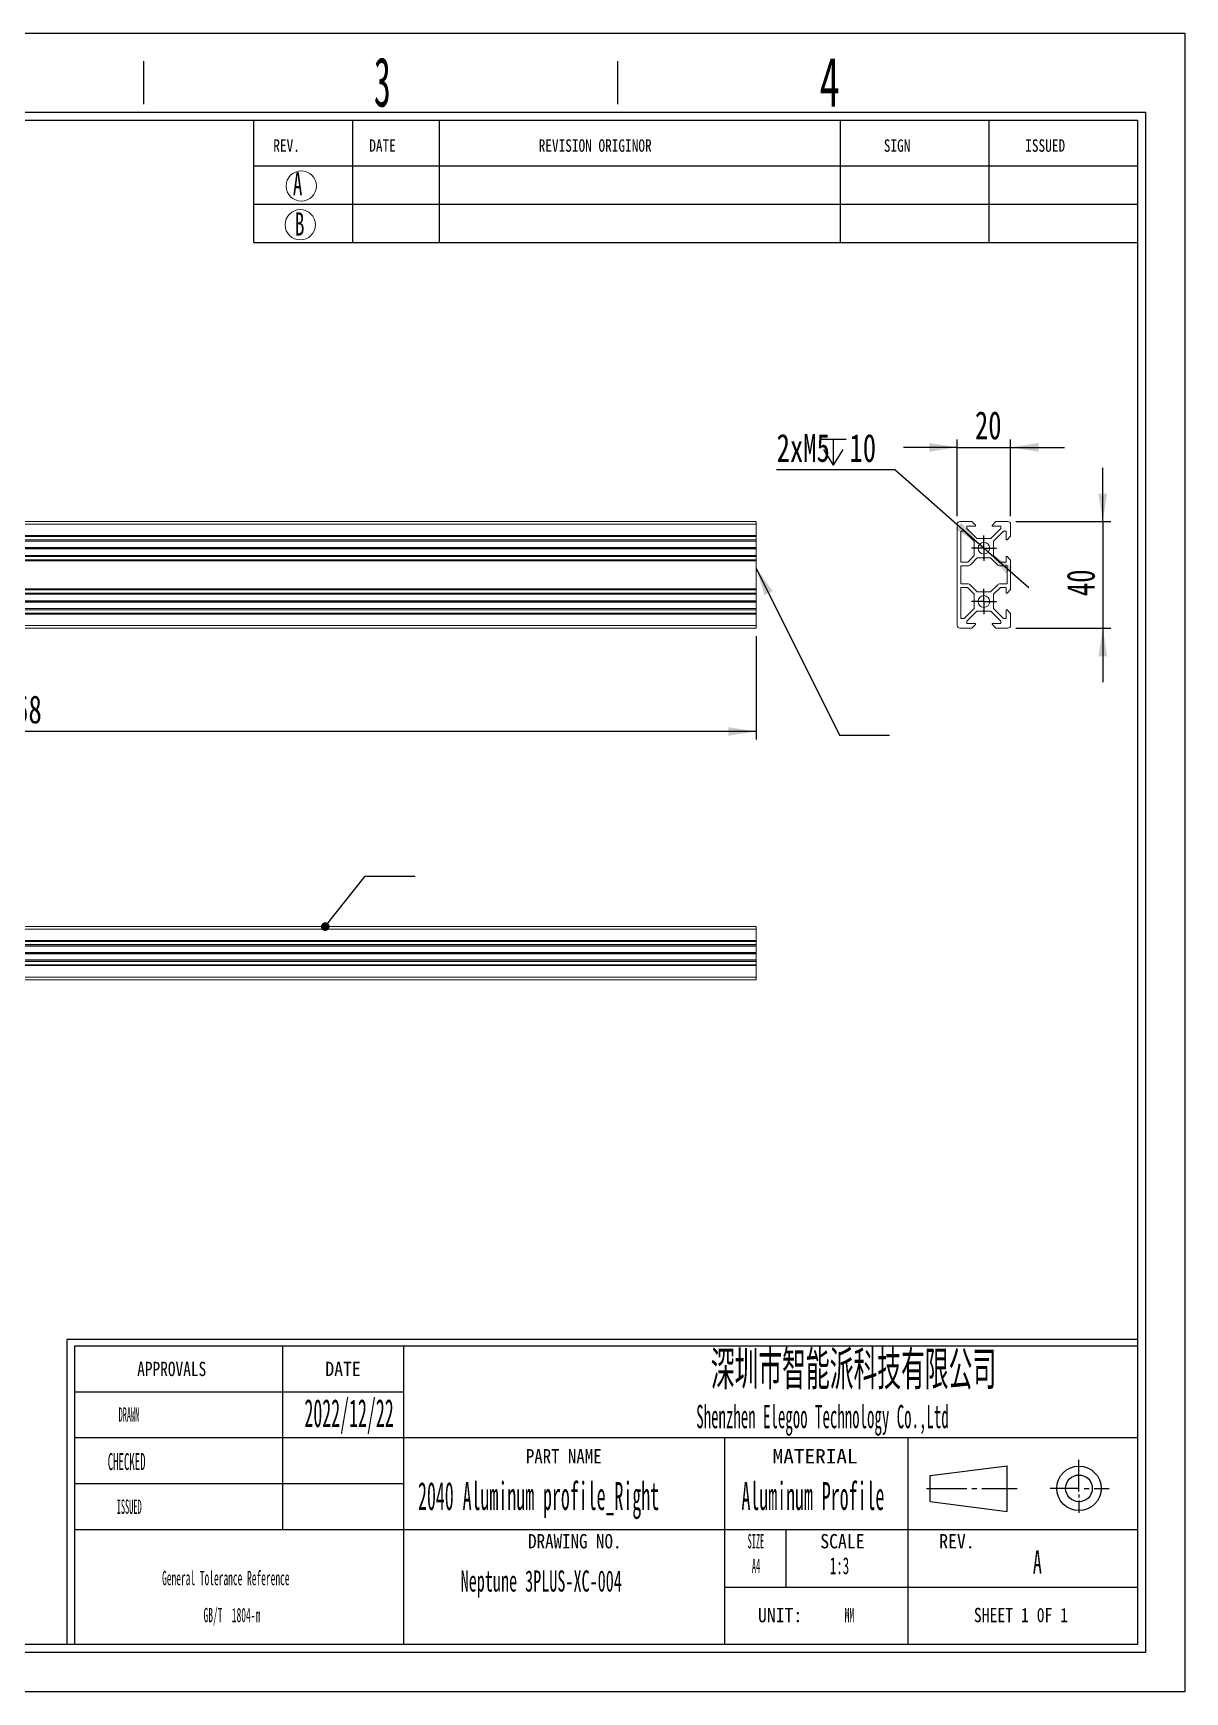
# Model space of a CAD drawing. Header units: millimetres. Extents: x 2 to 295, y 1 to 209.
# Drawn here: x 151.1 to 295.1, y 1.3 to 208.7 of the extents above; entities that cross this region are included whole.
import ezdxf

# ---------------------------------------------------------------- set-up
doc = ezdxf.new("R2010")
doc.units = ezdxf.units.MM
doc.layers.add('SLD-0', color=179, linetype='Continuous')
doc.styles.add('SLDTEXTSTYLE1', font='TXT', dxfattribs={"width": 0.469})
doc.styles.add('SLDTEXTSTYLE10', font='TXT', dxfattribs={"width": 0.7865})
doc.styles.add('SLDTEXTSTYLE11', font='TXT', dxfattribs={"width": 0.862222})
doc.styles.add('SLDTEXTSTYLE12', font='TXT', dxfattribs={"width": 1.089})
doc.styles.add('SLDTEXTSTYLE13', font='TXT', dxfattribs={"width": 0.56, "bigfont": 'bigfont'})
doc.styles.add('SLDTEXTSTYLE14', font='TXT', dxfattribs={"width": 0.805625})
doc.styles.add('SLDTEXTSTYLE15', font='TXT', dxfattribs={"width": 0.7})
doc.styles.add('SLDTEXTSTYLE2', font='TXT', dxfattribs={"width": 0.56})
doc.styles.add('SLDTEXTSTYLE4', font='TXT', dxfattribs={"width": 0.484})
doc.styles.add('SLDTEXTSTYLE5', font='TXT', dxfattribs={"width": 0.40535})
doc.styles.add('SLDTEXTSTYLE6', font='TXT', dxfattribs={"width": 0.6})
doc.styles.add('SLDTEXTSTYLE7', font='TXT', dxfattribs={"width": 0.5025})
doc.styles.add('SLDTEXTSTYLE8', font='TXT', dxfattribs={"width": 0.9075})
doc.styles.add('SLDTEXTSTYLE9', font='TXT', dxfattribs={"width": 0.870455})
doc.dimstyles.new('SLDDIMSTYLE0', dxfattribs={"dimtxt": 3.5, "dimasz": 3.5, "dimexe": 0, "dimexo": 0.0625, "dimgap": 0.875, "dimtad": 2, "dimlfac": 3, "dimrnd": 1e-09, "dimzin": 12, "dimdsep": 46, "dimtxsty": 'SLDTEXTSTYLE1', "dimsah": 1, "dimcen": 0.09, "dimadec": 0, "dimazin": 3, "dimtfac": 1, "dimtofl": 0, "dimtmove": 0, "dimatfit": 3, "dimfxl": 0, "dimfrac": 2, "dimtolj": 1, "dimtzin": 12, "dimarcsym": 0})
doc.dimstyles.new('SLDDIMSTYLE3', dxfattribs={"dimtxt": 0.18, "dimasz": 3.5, "dimexe": 0, "dimexo": 0.0625, "dimgap": 0, "dimtad": 0, "dimtih": 1, "dimtoh": 1, "dimdec": 0, "dimrnd": 1e-09, "dimzin": 0, "dimdsep": 46, "dimtxsty": 'Standard', "dimsah": 1, "dimcen": 0.09, "dimadec": 0, "dimazin": 0, "dimtfac": 3.5, "dimtdec": 0, "dimtofl": 0, "dimtmove": 0, "dimatfit": 3, "dimfxl": 0, "dimfrac": 2, "dimtolj": 1, "dimtzin": 0, "dimarcsym": 0})
doc.dimstyles.new('SLDDIMSTYLE4', dxfattribs={"dimtxt": 3.5, "dimasz": 3.5, "dimexe": 0, "dimexo": 0.0625, "dimgap": 0.875, "dimtad": 2, "dimlfac": 3, "dimrnd": 1e-09, "dimzin": 12, "dimdsep": 46, "dimtxsty": 'SLDTEXTSTYLE1', "dimsah": 1, "dimcen": 0.09, "dimadec": 0, "dimazin": 3, "dimtfac": 1, "dimtmove": 0, "dimatfit": 0, "dimfxl": 0, "dimfrac": 2, "dimtolj": 1, "dimtzin": 12, "dimarcsym": 0})
doc.dimstyles.new('SLDDIMSTYLE5', dxfattribs={"dimtxt": 3.5, "dimasz": 3.5, "dimexe": 0, "dimexo": 0.0625, "dimgap": 0.875, "dimtad": 0, "dimtih": 1, "dimtoh": 1, "dimlfac": 3, "dimrnd": 1e-09, "dimzin": 12, "dimdsep": 46, "dimtxsty": 'SLDTEXTSTYLE1', "dimsah": 1, "dimcen": 0, "dimadec": 0, "dimazin": 3, "dimtfac": 1, "dimtmove": 0, "dimatfit": 3, "dimfxl": 0, "dimfrac": 2, "dimtolj": 1, "dimtzin": 12, "dimarcsym": 0})
doc.dimstyles.new('SLDDIMSTYLE7', dxfattribs={"dimtxt": 0.18, "dimasz": 1.076923, "dimexe": 0, "dimexo": 0.0625, "dimgap": 0, "dimtad": 0, "dimtih": 1, "dimtoh": 1, "dimdec": 0, "dimrnd": 1e-09, "dimzin": 0, "dimdsep": 46, "dimtxsty": 'Standard', "dimblk1": 'DOT', "dimblk2": 'DOT', "dimsah": 1, "dimcen": 0.09, "dimadec": 0, "dimazin": 0, "dimtfac": 1.076923, "dimtdec": 0, "dimtofl": 0, "dimtmove": 0, "dimatfit": 3, "dimldrblk": 'DOT', "dimfxl": 0, "dimfrac": 2, "dimtolj": 1, "dimtzin": 0, "dimarcsym": 0})

# ---------------------------------------------------------------- blocks, each defined once
blk = doc.blocks.new('SW_NOTE_2')
at = {"layer": 'SLD-0', "color": 0, "char_height": 1.7927, "attachment_point": 2, "style": 'SLDTEXTSTYLE4'}
for s, insert in [('General Tolerance Reference', (12.75, 2.31)), ('GB/T  1804-m', (13.51, -2.32))]:
    blk.add_mtext(s, dxfattribs=dict(at, insert=insert))
blk = doc.blocks.new('_D')
at = {"layer": 'SLD-0'}
for p, q in [((55.51, 133.28), (55.51, 120.37)), ((241.51, 133.28), (241.51, 120.37)), ((241.51, 121.37), (55.51, 121.37))]:
    blk.add_line(p, q, dxfattribs=at)
for points in [[(55.51, 121.37), (59.01, 120.83), (59.01, 121.91)], [(241.51, 121.37), (238.01, 121.91), (238.01, 120.83)]]:
    blk.add_solid(points, dxfattribs=at)
at = {"layer": 'SLD-0', "insert": (147.18, 125.88), "char_height": 3.5, "attachment_point": 1, "style": 'SLDTEXTSTYLE15'}
blk.add_mtext('558', dxfattribs=at)
blk = doc.blocks.new('_D_3')
at = {"layer": 'SLD-0'}
for p, q in [((284.85, 147.61), (284.85, 154.34)), ((273.98, 147.61), (285.85, 147.61)), ((284.85, 147.61), (284.85, 134.28)), ((273.98, 134.28), (285.85, 134.28)), ((284.85, 134.28), (284.85, 127.55))]:
    blk.add_line(p, q, dxfattribs=at)
for points in [[(284.85, 147.61), (285.39, 151.11), (284.31, 151.11)], [(284.85, 134.28), (284.31, 130.78), (285.39, 130.78)]]:
    blk.add_solid(points, dxfattribs=at)
at = {"layer": 'SLD-0', "insert": (280.34, 138.29), "char_height": 3.5, "attachment_point": 1, "rotation": 90, "style": 'SLDTEXTSTYLE15'}
blk.add_mtext('40', dxfattribs=at)
blk = doc.blocks.new('SW_SYMBOL_HOLE_DEPTH')
at = {"layer": 'SLD-0', "color": 0}
for p, q in [((0, 875), (800, 875)), ((100, 555), (400, 75)), ((400, 875), (400, 75)), ((700, 555), (400, 75))]:
    blk.add_line(p, q, dxfattribs=at)
blk = doc.blocks.new('_D_4')
at = {"layer": 'SLD-0'}
for p, q in [((258.84, 154.06), (244.06, 154.06)), ((269.43, 144.76), (258.84, 154.06)), ((270.54, 143.8), (269.43, 144.76)), ((270.54, 143.8), (275.59, 139.36))]:
    blk.add_line(p, q, dxfattribs=at)
for points in [[(269.43, 144.76), (267.16, 147.48), (266.45, 146.67)], [(270.54, 143.8), (272.81, 141.08), (273.52, 141.89)]]:
    blk.add_solid(points, dxfattribs=at)
at = {"layer": 'SLD-0', "xscale": 0.004072727272727273, "yscale": 0.004072727272727273, "zscale": 0.004072727272727273}
blk.add_blockref('SW_SYMBOL_HOLE_DEPTH', (249.51, 154.35), dxfattribs=at)
at = {"layer": 'SLD-0', "char_height": 3.5, "attachment_point": 1, "style": 'SLDTEXTSTYLE15'}
for s, insert in [('2xM5', (244.06, 158.57)), ('10', (253.17, 158.57))]:
    blk.add_mtext(s, dxfattribs=dict(at, insert=insert))
blk = doc.blocks.new('_D_5')
at = {"layer": 'SLD-0'}
for p, q in [((266.65, 148.28), (266.65, 157.89)), ((273.32, 148.28), (273.32, 157.89)), ((266.65, 156.89), (259.92, 156.89)), ((266.65, 156.89), (273.32, 156.89)), ((273.32, 156.89), (280.05, 156.89))]:
    blk.add_line(p, q, dxfattribs=at)
for points in [[(266.65, 156.89), (263.15, 157.43), (263.15, 156.35)], [(273.32, 156.89), (276.82, 156.35), (276.82, 157.43)]]:
    blk.add_solid(points, dxfattribs=at)
at = {"layer": 'SLD-0', "insert": (268.86, 161.4), "char_height": 3.5, "attachment_point": 1, "style": 'SLDTEXTSTYLE15'}
blk.add_mtext('20', dxfattribs=at)
blk = doc.blocks.new('SW_CENTERMARKSYMBOL_2')
at = {"layer": 'SLD-0', "color": 0}
for p, q in [((-0.83, 0), (-1.57, 0)), ((0, 0), (-0.83, 0)), ((0, 0.83), (0, 1.57)), ((0, 0), (0, 0.83)), ((0, 0), (0, -0.83)), ((0, 0), (0.83, 0)), ((0.83, 0), (1.57, 0)), ((0, -0.83), (0, -1.57))]:
    blk.add_line(p, q, dxfattribs=at)
blk = doc.blocks.new('SW_CENTERMARKSYMBOL_3')
at = {"layer": 'SLD-0', "color": 0}
for p, q in [((-0.83, 0), (-1.57, 0)), ((0, 0), (-0.83, 0)), ((0, 0.83), (0, 1.57)), ((0, 0), (0, 0.83)), ((0, 0), (0, -0.83)), ((0, 0), (0.83, 0)), ((0.83, 0), (1.57, 0)), ((0, -0.83), (0, -1.57))]:
    blk.add_line(p, q, dxfattribs=at)
blk = doc.blocks.new('_DOT')
at = {"color": 0, "linetype": 'ByBlock', "lineweight": -2}
blk.add_line((-0.5, 0), (-1, 0), dxfattribs=at)
at = {"color": 0, "linetype": 'ByBlock', "const_width": 0.5}
blk.add_lwpolyline([(-0.25, 0, 1), (0.25, 0, 1)], format="xyb", close=True, dxfattribs=at)

msp = doc.modelspace()

# ---------------------------------------------------------------- linework, layer by layer
at = {"color": 7, "linetype": 'Continuous', "lineweight": 15}
for p, q in [((241.5091, 147.6132), (55.5091, 147.6132)), ((241.5091, 147.2799), (55.5091, 147.2799)), ((241.5091, 147.6132), (241.5091, 147.2799)), ((241.5091, 147.2799), (241.5091, 145.8489)), ((266.6514, 134.6132), (266.6514, 147.2799)), ((266.9847, 147.6132), (268.4157, 147.6132)), ((268.5335, 147.5644), (268.9319, 147.1661)), ((271.0376, 147.1661), (271.4359, 147.5644)), ((271.5537, 147.6132), (272.9847, 147.6132)), ((273.318, 147.2799), (273.318, 145.8489)), ((241.5091, 145.8489), (55.5091, 145.8489)), ((241.5091, 145.731), (55.5091, 145.731)), ((241.5091, 145.3327), (55.5091, 145.3327)), ((241.5091, 145.3132), (55.5091, 145.3132)), ((241.5091, 145.8489), (241.5091, 145.731)), ((241.5091, 145.731), (241.5091, 145.3327)), ((241.5091, 145.3327), (241.5091, 145.3132)), ((241.5091, 145.3132), (241.5091, 145.1548)), ((267.0847, 142.5598), (267.0847, 146.3965)), ((267.1014, 146.4132), (267.5145, 146.4132)), ((267.5263, 146.4083), (268.7798, 145.1548)), ((267.8514, 147.0132), (267.8514, 146.7501)), ((267.8563, 146.7383), (269.1098, 145.4847)), ((268.9114, 147.0465), (267.8847, 147.0465)), ((268.9514, 147.1189), (268.9514, 147.0865)), ((269.1216, 145.4799), (269.8945, 145.4799)), ((269.9063, 145.475), (269.9729, 145.4083)), ((269.9965, 145.4083), (270.0632, 145.475)), ((270.0749, 145.4799), (270.8478, 145.4799)), ((270.8596, 145.4847), (272.1132, 146.7383)), ((271.018, 147.0865), (271.018, 147.1189)), ((272.0847, 147.0465), (271.058, 147.0465)), ((272.4431, 146.4083), (271.1896, 145.1548)), ((272.118, 146.7501), (272.118, 147.0132)), ((272.718, 146.4132), (272.4549, 146.4132)), ((272.7514, 145.3532), (272.7514, 146.3799)), ((272.8238, 145.3132), (272.7914, 145.3132)), ((273.2692, 145.731), (272.8709, 145.3327)), ((241.5091, 145.1548), (55.5091, 145.1548)), ((241.5091, 145.143), (55.5091, 145.143)), ((241.5091, 143.3765), (55.5091, 143.3765)), ((241.5091, 143.3529), (55.5091, 143.3529)), ((241.5091, 143.2465), (55.5091, 143.2465)), ((241.5091, 143.227), (55.5091, 143.227)), ((241.5091, 144.3701), (71.252, 144.3701)), ((241.5091, 144.1896), (71.252, 144.1896)), ((71.2538, 144.3578), (241.5091, 144.3578)), ((241.5091, 144.2019), (71.2538, 144.2019)), ((241.5091, 144.2916), (71.2589, 144.2916)), ((241.5091, 144.2681), (71.2589, 144.2681)), ((241.5091, 145.1548), (241.5091, 145.143)), ((241.5091, 145.143), (241.5091, 144.3701)), ((241.5091, 144.3701), (241.5091, 144.3578)), ((241.5091, 144.3578), (241.5091, 144.2916)), ((241.5091, 144.2916), (241.5091, 144.2681)), ((241.5091, 144.2681), (241.5091, 144.2019)), ((241.5091, 144.2019), (241.5091, 144.1896)), ((241.5091, 144.1896), (241.5091, 143.3765)), ((241.5091, 143.3765), (241.5091, 143.3529)), ((241.5091, 143.3529), (241.5091, 143.2465)), ((241.5091, 143.2465), (241.5091, 143.227)), ((241.5091, 143.227), (241.5091, 142.8287)), ((268.7798, 143.3578), (267.9701, 142.5481)), ((268.7847, 145.143), (268.7847, 144.3701)), ((268.7847, 144.1896), (268.7847, 143.3696)), ((268.7896, 144.3583), (268.8563, 144.2916)), ((268.8563, 144.2681), (268.7896, 144.2014)), ((269.5403, 143.6965), (269.5895, 143.6965)), ((269.9063, 143.0847), (269.9729, 143.1514)), ((269.9965, 143.1514), (270.0632, 143.0847)), ((270.3799, 143.6965), (270.4291, 143.6965)), ((271.1798, 144.3583), (271.1132, 144.2916)), ((271.1132, 144.2681), (271.1798, 144.2014)), ((271.1847, 145.143), (271.1847, 144.3701)), ((271.1847, 144.1896), (271.1847, 143.3765)), ((271.1945, 143.3529), (271.9994, 142.5481)), ((272.7514, 142.5598), (272.7514, 143.2065)), ((272.7914, 143.2465), (272.8238, 143.2465)), ((272.8709, 143.227), (273.2692, 142.8287)), ((241.5091, 142.8287), (55.5091, 142.8287)), ((241.5091, 142.7108), (55.5091, 142.7108)), ((241.5091, 142.8287), (241.5091, 142.7108)), ((241.5091, 142.7108), (241.5091, 139.1822)), ((267.0847, 139.8332), (267.0847, 142.0598)), ((267.9583, 142.5432), (267.1014, 142.5432)), ((267.1014, 142.0765), (267.9583, 142.0765)), ((268.3001, 142.2181), (269.157, 143.075)), ((269.1687, 143.0799), (269.8945, 143.0799)), ((270.0749, 143.0799), (270.8007, 143.0799)), ((270.8125, 143.075), (271.6694, 142.2181)), ((272.0111, 142.5432), (272.7347, 142.5432)), ((272.0111, 142.0765), (272.868, 142.0765)), ((272.8847, 142.0598), (272.8847, 139.8332)), ((273.318, 142.7108), (273.318, 139.1822)), ((241.5091, 139.1822), (55.5091, 139.1822)), ((241.5091, 139.0644), (55.5091, 139.0644)), ((241.5091, 139.1822), (241.5091, 139.0644)), ((241.5091, 139.0644), (241.5091, 138.6661)), ((267.0847, 135.4965), (267.0847, 139.3332)), ((267.9583, 139.8165), (267.1014, 139.8165)), ((267.1014, 139.3499), (267.9583, 139.3499)), ((267.9701, 139.345), (268.7749, 138.5401)), ((269.157, 138.8181), (268.3001, 139.675)), ((271.6694, 139.675), (270.8125, 138.8181)), ((271.9994, 139.345), (271.1945, 138.5401)), ((272.868, 139.8165), (272.0111, 139.8165)), ((272.7347, 139.3499), (272.0111, 139.3499)), ((272.7514, 138.6865), (272.7514, 139.3332)), ((273.2692, 139.0644), (272.8709, 138.6661)), ((241.5091, 138.6661), (55.5091, 138.6661)), ((241.5091, 138.6465), (55.5091, 138.6465)), ((241.5091, 138.5401), (55.5091, 138.5401)), ((241.5091, 138.5165), (55.5091, 138.5165)), ((241.5091, 137.7034), (71.252, 137.7034)), ((241.5091, 137.523), (71.252, 137.523)), ((71.2538, 137.6912), (241.5091, 137.6912)), ((241.5091, 137.5352), (71.2538, 137.5352)), ((241.5091, 137.625), (71.2589, 137.625)), ((241.5091, 137.6014), (71.2589, 137.6014)), ((241.5091, 138.6661), (241.5091, 138.6465)), ((241.5091, 138.6465), (241.5091, 138.5401)), ((241.5091, 138.5401), (241.5091, 138.5165)), ((241.5091, 138.5165), (241.5091, 137.7034)), ((241.5091, 137.7034), (241.5091, 137.6912)), ((241.5091, 137.6912), (241.5091, 137.625)), ((241.5091, 137.625), (241.5091, 137.6014)), ((241.5091, 137.6014), (241.5091, 137.5352)), ((241.5091, 137.5352), (241.5091, 137.523)), ((241.5091, 137.523), (241.5091, 136.7501)), ((268.7847, 138.5165), (268.7847, 137.7034)), ((268.7847, 137.523), (268.7847, 136.7501)), ((268.7896, 137.6916), (268.8563, 137.625)), ((268.8563, 137.6014), (268.7896, 137.5347)), ((269.8945, 138.8132), (269.1687, 138.8132)), ((269.5403, 137.0299), (269.5895, 137.0299)), ((269.9729, 138.7416), (269.9063, 138.8083)), ((270.0632, 138.8083), (269.9965, 138.7416)), ((270.8007, 138.8132), (270.0749, 138.8132)), ((270.3799, 137.0299), (270.4291, 137.0299)), ((271.1798, 137.6916), (271.1132, 137.625)), ((271.1132, 137.6014), (271.1798, 137.5347)), ((271.1847, 138.5165), (271.1847, 137.7034)), ((271.1847, 137.523), (271.1847, 136.7501)), ((272.8238, 138.6465), (272.7914, 138.6465)), ((241.5091, 136.7501), (55.5091, 136.7501)), ((241.5091, 136.7383), (55.5091, 136.7383)), ((241.5091, 136.5799), (55.5091, 136.5799)), ((241.5091, 136.5603), (55.5091, 136.5603)), ((241.5091, 136.162), (55.5091, 136.162)), ((241.5091, 136.0442), (55.5091, 136.0442)), ((241.5091, 136.7501), (241.5091, 136.7383)), ((241.5091, 136.7383), (241.5091, 136.5799)), ((241.5091, 136.5799), (241.5091, 136.5603)), ((241.5091, 136.5603), (241.5091, 136.162)), ((241.5091, 136.162), (241.5091, 136.0442)), ((241.5091, 136.0442), (241.5091, 134.6132)), ((267.5145, 135.4799), (267.1014, 135.4799)), ((268.7798, 136.7383), (267.5263, 135.4847)), ((267.8514, 135.143), (267.8514, 134.8799)), ((269.1098, 136.4083), (267.8563, 135.1548)), ((267.8847, 134.8465), (268.9114, 134.8465)), ((268.9514, 134.8065), (268.9514, 134.7741)), ((269.8945, 136.4132), (269.1216, 136.4132)), ((269.9729, 136.4847), (269.9063, 136.4181)), ((270.0632, 136.4181), (269.9965, 136.4847)), ((270.8478, 136.4132), (270.0749, 136.4132)), ((272.1132, 135.1548), (270.8596, 136.4083)), ((271.018, 134.7741), (271.018, 134.8065)), ((271.058, 134.8465), (272.0847, 134.8465)), ((271.1896, 136.7383), (272.4431, 135.4847)), ((272.118, 134.8799), (272.118, 135.143)), ((272.4549, 135.4799), (272.718, 135.4799)), ((272.7514, 135.5132), (272.7514, 136.5399)), ((272.7914, 136.5799), (272.8238, 136.5799)), ((272.8709, 136.5603), (273.2692, 136.162)), ((273.318, 136.0442), (273.318, 134.6132)), ((241.5091, 134.6132), (55.5091, 134.6132)), ((241.5091, 134.2799), (55.5091, 134.2799)), ((241.5091, 134.6132), (241.5091, 134.2799)), ((268.4157, 134.2799), (266.9847, 134.2799)), ((268.9319, 134.727), (268.5335, 134.3287)), ((271.4359, 134.3287), (271.0376, 134.727)), ((272.9847, 134.2799), (271.5537, 134.2799)), ((241.5091, 96.9919), (55.5091, 96.9919)), ((241.5091, 96.6586), (55.5091, 96.6586)), ((241.5091, 96.9919), (241.5091, 96.6586)), ((241.5091, 96.6586), (241.5091, 95.2276)), ((241.5091, 95.2276), (55.5091, 95.2276)), ((241.5091, 95.1098), (55.5091, 95.1098)), ((241.5091, 94.7115), (55.5091, 94.7115)), ((241.5091, 94.6919), (55.5091, 94.6919)), ((241.5091, 94.5335), (55.5091, 94.5335)), ((241.5091, 94.5217), (55.5091, 94.5217)), ((241.5091, 93.7488), (55.5091, 93.7488)), ((55.5091, 93.7366), (241.5091, 93.7366)), ((241.5091, 93.6704), (55.5091, 93.6704)), ((241.5091, 93.6468), (55.5091, 93.6468)), ((241.5091, 93.5806), (55.5091, 93.5806)), ((241.5091, 93.5684), (55.5091, 93.5684)), ((241.5091, 95.2276), (241.5091, 95.1098)), ((241.5091, 95.1098), (241.5091, 94.7115)), ((241.5091, 94.7115), (241.5091, 94.6919)), ((241.5091, 94.6919), (241.5091, 94.5335)), ((241.5091, 94.5335), (241.5091, 94.5217)), ((241.5091, 94.5217), (241.5091, 93.7488)), ((241.5091, 93.7488), (241.5091, 93.7366)), ((241.5091, 93.7366), (241.5091, 93.6704)), ((241.5091, 93.6704), (241.5091, 93.6468)), ((241.5091, 93.6468), (241.5091, 93.5806)), ((241.5091, 93.5806), (241.5091, 93.5684)), ((241.5091, 93.5684), (241.5091, 92.7955)), ((241.5091, 92.7955), (55.5091, 92.7955)), ((241.5091, 92.7837), (55.5091, 92.7837)), ((241.5091, 92.6253), (55.5091, 92.6253)), ((241.5091, 92.6058), (55.5091, 92.6058)), ((241.5091, 92.2074), (55.5091, 92.2074)), ((241.5091, 92.0896), (55.5091, 92.0896)), ((241.5091, 92.7955), (241.5091, 92.7837)), ((241.5091, 92.7837), (241.5091, 92.6253)), ((241.5091, 92.6253), (241.5091, 92.6058)), ((241.5091, 92.6058), (241.5091, 92.2074)), ((241.5091, 92.2074), (241.5091, 92.0896)), ((241.5091, 92.0896), (241.5091, 90.6586)), ((241.5091, 90.6586), (55.5091, 90.6586)), ((241.5091, 90.3253), (55.5091, 90.3253)), ((241.5091, 90.6586), (241.5091, 90.3253))]:
    msp.add_line(p, q, dxfattribs=at)
for centre in [(269.9847, 144.2799), (269.9847, 137.6132)]:
    msp.add_circle(centre, 0.7333, dxfattribs=at)
for centre, radius, start, end in [((266.9847, 147.2799), 0.3333, 90, 180), ((268.4157, 147.4465), 0.1667, 44.999996, 90.000004), ((271.5537, 147.4465), 0.1667, 89.999996, 135.000004), ((272.9847, 147.2799), 0.3333, 0, 90), ((267.093, 146.4049), 0.0118, 45, 225), ((267.5204, 146.4108), 0.00638, 337.5, 157.5), ((267.8538, 146.7442), 0.00638, 112.5, 292.5), ((267.8847, 147.0132), 0.0333, 90, 180), ((268.9114, 147.0865), 0.04, 270, 360), ((268.8847, 147.1189), 0.0667, 359.999996, 45.000004), ((269.1157, 145.4823), 0.00638, 157.5, 337.5), ((269.9004, 145.4774), 0.00638, 337.5, 157.5), ((269.9847, 145.4083), 0.0118, 180, 0), ((270.0691, 145.4774), 0.00638, 22.5, 202.5), ((270.8537, 145.4823), 0.00638, 202.5, 22.5), ((271.0847, 147.1189), 0.0667, 134.999996, 180.000004), ((271.058, 147.0865), 0.04, 180, 270), ((272.0847, 147.0132), 0.0333, 0, 90), ((272.1156, 146.7442), 0.00638, 247.5, 67.5), ((272.449, 146.4108), 0.00638, 22.5, 202.5), ((272.718, 146.3799), 0.0333, 0, 90), ((272.7914, 145.3532), 0.04, 180, 270), ((272.8238, 145.3799), 0.0667, 269.999996, 315.000004), ((273.1514, 145.8489), 0.1667, 314.999996, 0.000004), ((268.7823, 145.1489), 0.00638, 292.5, 112.5), ((268.7823, 143.3637), 0.00638, 247.5, 67.5), ((268.7872, 144.3642), 0.00638, 112.5, 292.5), ((268.7872, 144.1955), 0.00638, 67.5, 247.5), ((268.8563, 144.2799), 0.0118, 270, 90), ((269.9847, 143.1514), 0.0118, 360, 180), ((271.1132, 144.2799), 0.0118, 90, 270), ((271.1823, 144.3642), 0.00638, 247.5, 67.5), ((271.1823, 144.1955), 0.00638, 292.5, 112.5), ((271.1872, 145.1489), 0.00638, 67.5, 247.5), ((271.218, 143.3765), 0.0333, 179.999996, 225.000004), ((272.7914, 143.2065), 0.04, 90, 180), ((272.8238, 143.1799), 0.0667, 44.999996, 90.000004), ((267.093, 142.5515), 0.0118, 135, 315), ((267.093, 142.0682), 0.0118, 45, 225), ((267.9642, 142.5456), 0.00638, 202.5, 22.5), ((267.9583, 142.5598), 0.4833, 269.999996, 315.000004), ((269.1628, 143.0774), 0.00638, 22.5, 202.5), ((269.9004, 143.0823), 0.00638, 202.5, 22.5), ((270.0691, 143.0823), 0.00638, 157.5, 337.5), ((270.8066, 143.0774), 0.00638, 337.5, 157.5), ((272.0111, 142.5598), 0.4833, 224.999996, 270.000004), ((272.0053, 142.5456), 0.00638, 157.5, 337.5), ((272.743, 142.5515), 0.0118, 225, 45), ((272.8764, 142.0682), 0.0118, 315, 135), ((273.1514, 142.7108), 0.1667, 359.999996, 45.000004), ((267.093, 139.8249), 0.0118, 135, 315), ((267.093, 139.3415), 0.0118, 45, 225), ((267.9583, 139.3332), 0.4833, 44.999996, 90.000004), ((267.9642, 139.3474), 0.00638, 337.5, 157.5), ((272.0111, 139.3332), 0.4833, 89.999996, 135.000004), ((272.0053, 139.3474), 0.00638, 22.5, 202.5), ((272.743, 139.3415), 0.0118, 315, 135), ((272.8764, 139.8249), 0.0118, 225, 45), ((273.1514, 139.1822), 0.1667, 314.999996, 0.000004), ((268.7514, 138.5165), 0.0333, 359.999996, 45.000004), ((268.7872, 137.6975), 0.00638, 112.5, 292.5), ((268.7872, 137.5289), 0.00638, 67.5, 247.5), ((268.8563, 137.6132), 0.0118, 270, 90), ((269.1628, 138.8156), 0.00638, 157.5, 337.5), ((269.9004, 138.8108), 0.00638, 337.5, 157.5), ((269.9847, 138.7416), 0.0118, 180, 0), ((270.0691, 138.8108), 0.00638, 22.5, 202.5), ((270.8066, 138.8156), 0.00638, 202.5, 22.5), ((271.1132, 137.6132), 0.0118, 90, 270), ((271.1823, 137.6975), 0.00638, 247.5, 67.5), ((271.1823, 137.5289), 0.00638, 292.5, 112.5), ((271.218, 138.5165), 0.0333, 134.999996, 180.000004), ((272.7914, 138.6865), 0.04, 180, 270), ((272.8238, 138.7132), 0.0667, 269.999996, 315.000004), ((267.093, 135.4882), 0.0118, 135, 315), ((267.5204, 135.4823), 0.00638, 202.5, 22.5), ((267.8538, 135.1489), 0.00638, 67.5, 247.5), ((267.8847, 134.8799), 0.0333, 180, 270), ((268.7823, 136.7442), 0.00638, 247.5, 67.5), ((268.9114, 134.8065), 0.04, 0, 90), ((269.1157, 136.4108), 0.00638, 22.5, 202.5), ((269.9004, 136.4156), 0.00638, 202.5, 22.5), ((269.9847, 136.4847), 0.0118, 360, 180), ((270.0691, 136.4156), 0.00638, 157.5, 337.5), ((270.8537, 136.4108), 0.00638, 337.5, 157.5), ((271.058, 134.8065), 0.04, 90, 180), ((271.1872, 136.7442), 0.00638, 112.5, 292.5), ((272.0847, 134.8799), 0.0333, 270, 360), ((272.1156, 135.1489), 0.00638, 292.5, 112.5), ((272.449, 135.4823), 0.00638, 157.5, 337.5), ((272.718, 135.5132), 0.0333, 270, 360), ((272.7914, 136.5399), 0.04, 90, 180), ((272.8238, 136.5132), 0.0667, 44.999996, 90.000004), ((273.1514, 136.0442), 0.1667, 359.999996, 45.000004), ((266.9847, 134.6132), 0.3333, 180, 270), ((268.4157, 134.4465), 0.1667, 269.999996, 315.000004), ((268.8847, 134.7741), 0.0667, 314.999996, 0.000004), ((271.0847, 134.7741), 0.0667, 179.999996, 225.000004), ((271.5537, 134.4465), 0.1667, 224.999996, 270.000004), ((272.9847, 134.6132), 0.3333, 270, 360)]:
    msp.add_arc(centre, radius, start, end, dxfattribs=at)
at = {"layer": 'SLD-0'}
for p, q in [((1.5907, 208.6737), (295.1066, 208.6737)), ((295.1066, 208.6737), (295.1066, 1.2938)), ((12.6748, 197.811), (289.1814, 197.811)), ((252.0174, 197.811), (252.0174, 182.5137)), ((270.5994, 197.811), (270.5994, 182.5137)), ((289.1814, 197.811), (289.1814, 7.2189)), ((289.1814, 7.2189), (12.6748, 7.2189)), ((295.1066, 1.2938), (1.5907, 1.2938))]:
    msp.add_line(p, q, dxfattribs=at)
at = {"layer": 'SLD-0', "color": 6, "linetype": 'Continuous'}
for p, q in [((164.9525, 199.786), (164.9525, 205.1695)), ((224.2039, 199.786), (224.2039, 205.1695)), ((11.6873, 198.7985), (290.1689, 198.7985)), ((290.1689, 198.7985), (290.1689, 6.2314)), ((290.1689, 6.2314), (11.6873, 6.2314))]:
    msp.add_line(p, q, dxfattribs=at)
at = {"layer": 'SLD-0', "color": 179, "linetype": 'Continuous'}
for p, q in [((178.6588, 197.811), (178.6588, 182.5137)), ((191.0502, 197.811), (191.0502, 182.5137)), ((201.8863, 197.811), (201.8863, 182.5137)), ((178.6588, 192.0745), (289.1814, 192.0745)), ((178.6588, 187.2941), (289.1814, 187.2941)), ((178.6588, 182.5137), (289.1814, 182.5137)), ((289.1814, 45.3294), (155.3299, 45.3294)), ((155.3299, 45.3294), (155.3299, 7.2189)), ((289.1814, 44.5061), (156.286, 44.5061)), ((156.286, 44.5061), (156.286, 7.2189)), ((182.2808, 44.5061), (182.2808, 21.5602)), ((197.3975, 44.5061), (197.3975, 7.2189)), ((197.3975, 38.7696), (156.286, 38.7696)), ((289.1814, 33.0331), (156.286, 33.0331)), ((237.553, 33.0331), (237.553, 7.2189)), ((260.499, 7.2189), (260.499, 33.0331)), ((263.2552, 28.3538), (272.8879, 29.5382)), ((272.8879, 23.8461), (272.8879, 29.5382)), ((281.8693, 26.3495), (281.8693, 30.3163)), ((197.3975, 27.2966), (156.286, 27.2966)), ((263.2552, 25.1064), (263.2552, 28.3538)), ((262.7856, 26.7328), (267.8301, 26.7328)), ((263.2552, 25.1064), (272.8879, 23.8461)), ((268.4607, 26.7328), (269.0912, 26.7328)), ((269.7218, 26.7328), (274.1357, 26.7328)), ((281.8693, 26.7328), (278.2684, 26.7328)), ((281.8693, 25.9663), (281.8693, 25.5831)), ((281.8693, 25.1998), (281.8693, 23.6668)), ((282.4999, 26.7328), (283.1304, 26.7328)), ((283.761, 26.7328), (285.6527, 26.7328)), ((289.1814, 21.5602), (156.286, 21.5602)), ((245.2016, 21.5602), (245.2016, 14.3895)), ((237.553, 14.3895), (289.1814, 14.3895))]:
    msp.add_line(p, q, dxfattribs=at)
at = {"layer": 'SLD-0', "lineweight": 0}
for centre in [(184.6221, 189.5636), (184.4994, 184.7149)]:
    msp.add_circle(centre, 1.8944, dxfattribs=at)
at = {"layer": 'SLD-0', "color": 179, "linetype": 'Continuous'}
for radius in [2.7714, 1.669]:
    msp.add_circle((281.8693, 26.7328), radius, dxfattribs=at)

# ---------------------------------------------------------------- block references
at = {"layer": 'SLD-0'}
for name, p in [('SW_CENTERMARKSYMBOL_3', (269.9847, 144.2799)), ('SW_CENTERMARKSYMBOL_2', (269.9847, 137.6132))]:
    msp.add_blockref(name, p, dxfattribs=at)
at = {"layer": 'SLD-0', "color": 179}
msp.add_blockref('SW_NOTE_2', (162.4379, 14.1109), dxfattribs=at)

# ---------------------------------------------------------------- texts
at = {"layer": 'SLD-0'}
for s, insert, char_height, attachment_point, style in [('3', (193.7066, 205.6655), 6.172, 1, 'SLDTEXTSTYLE7'), ('4', (249.4405, 205.6593), 6.172, 1, 'SLDTEXTSTYLE6'), ('A', (183.5778, 191.2862), 2.9034, 1, 'SLDTEXTSTYLE6'), ('B', (183.8319, 186.2712), 2.9034, 1, 'SLDTEXTSTYLE6'), ('\\M+1905B圳\\M+18E73\\M+19271\\M+1945C\\M+19468\\M+189C8\\M+18B5A\\M+1974C\\M+18CC0\\M+18CF6\\M+18E69', (253.6756, 43.9429), 4.82808, 2, 'SLDTEXTSTYLE13'), ('2022/12/22', (185.0178, 37.8954), 3.5, 1, 'SLDTEXTSTYLE1'), ('2040 Aluminum profile_Right', (199.2227, 27.5273), 3.5, 1, 'SLDTEXTSTYLE1'), ('Aluminum Profile', (239.6685, 27.5273), 3.5, 1, 'SLDTEXTSTYLE1'), ('A', (276.1139, 18.9954), 2.9104, 1, 'SLDTEXTSTYLE2'), ('Neptune 3PLUS-XC-004', (214.6332, 16.475), 2.645833, 2, 'SLDTEXTSTYLE2')]:
    msp.add_mtext(s, dxfattribs=dict(at, insert=insert, char_height=char_height, attachment_point=attachment_point, style=style))
at = {"layer": 'SLD-0', "color": 179}
for s, insert, char_height, attachment_point, style in [('REV.', (181.1288, 195.4001), 1.55363, 1, 'SLDTEXTSTYLE10'), ('DATE', (193.1265, 195.4001), 1.55363, 1, 'SLDTEXTSTYLE10'), ('REVISION ORIGINOR', (214.3082, 195.4001), 1.553633, 1, 'SLDTEXTSTYLE10'), ('SIGN', (257.4664, 195.4001), 1.55363, 1, 'SLDTEXTSTYLE10'), ('ISSUED', (275.1481, 195.4001), 1.55363, 1, 'SLDTEXTSTYLE10'), ('APPROVALS', (168.4266, 42.5627), 1.79265, 2, 'SLDTEXTSTYLE10'), ('DATE', (189.8496, 42.5627), 1.79265, 2, 'SLDTEXTSTYLE8'), ('DRAWN', (163.0782, 36.8618), 1.79265, 2, 'SLDTEXTSTYLE5'), ('Shenzhen Elegoo Technology Co.,Ltd', (249.7983, 37.1647), 2.910417, 2, 'SLDTEXTSTYLE1'), ('CHECKED', (162.7925, 31.1383), 2.11667, 2, 'SLDTEXTSTYLE1'), ('PART NAME', (217.4437, 31.6454), 1.79265, 2, 'SLDTEXTSTYLE11'), ('MATERIAL', (248.8802, 31.6454), 1.79265, 2, 'SLDTEXTSTYLE12'), ('ISSUED', (163.1116, 25.3369), 1.79265, 2, 'SLDTEXTSTYLE5'), ('DRAWING NO.', (218.8263, 21.0216), 1.792654, 2, 'SLDTEXTSTYLE9'), ('SIZE', (241.4789, 21.0216), 1.79265, 2, 'SLDTEXTSTYLE5'), ('SCALE', (252.2889, 21.0216), 1.79265, 2, 'SLDTEXTSTYLE8'), ('REV.', (266.6102, 21.0216), 1.79265, 2, 'SLDTEXTSTYLE8'), ('A4', (241.4898, 17.9531), 1.79265, 2, 'SLDTEXTSTYLE5'), ('1:3', (251.93, 18.1206), 2.11667, 2, 'SLDTEXTSTYLE2'), ('UNIT:', (244.4987, 11.7907), 1.79265, 2, 'SLDTEXTSTYLE8'), ('MM', (253.1609, 11.7907), 1.79265, 2, 'SLDTEXTSTYLE4'), ('SHEET 1 0F 1', (274.62, 11.7907), 1.792654, 2, 'SLDTEXTSTYLE14')]:
    msp.add_mtext(s, dxfattribs=dict(at, insert=insert, char_height=char_height, attachment_point=attachment_point, style=style))

# ---------------------------------------------------------------- dimensions: what is measured, and where the dimension line sits
at = {"layer": 'SLD-0'}
dim = msp.add_linear_dim(base=(273.318, 156.8907), p1=(266.6514, 147.2799), p2=(273.318, 147.2799), dimstyle='SLDDIMSTYLE4', dxfattribs=at)
dim.commit()
dim.dimension.update_dxf_attribs({"geometry": '_D_5', "text_midpoint": (270.2245, 156.8907), "dimtype": 160})
dim = msp.add_diameter_dim_2p(p1=(269.4336, 144.7636), p2=(270.5358, 143.7961), text='2xM5{\\fGDT;x}10 ', dimstyle='SLDDIMSTYLE5', override={"dimpost": '<>'}, dxfattribs=at)
dim.commit()
dim.dimension.update_dxf_attribs({"geometry": '_D_4', "text_midpoint": (250.6592, 156.3097), "dimtype": 163})
for base, p1, p2, angle, dimstyle, picture, middle in [((284.8503, 134.2799), (272.9847, 147.6132), (272.9847, 134.2799), 90, 'SLDDIMSTYLE4', '_D_3', (284.8503, 139.65)), ((55.5091, 121.3706), (241.5091, 134.2799), (55.5091, 134.2799), 0, 'SLDDIMSTYLE0', '_D', (149.2207, 121.3706))]:
    dim = msp.add_linear_dim(base=base, p1=p1, p2=p2, angle=angle, dimstyle=dimstyle, dxfattribs=at)
    dim.commit()
    dim.dimension.update_dxf_attribs({"geometry": picture, "text_midpoint": middle, "dimtype": 160})

# ---------------------------------------------------------------- leaders
for points, dimstyle in [([(241.5091, 141.7855), (251.9133, 120.9145), (258.1633, 120.9145)], 'SLDDIMSTYLE3'), ([(187.6254, 96.9699), (192.6033, 103.2904), (198.8533, 103.2904)], 'SLDDIMSTYLE7')]:
    msp.add_leader(points, dimstyle=dimstyle, dxfattribs=at)

doc.saveas('drawing.dxf')
